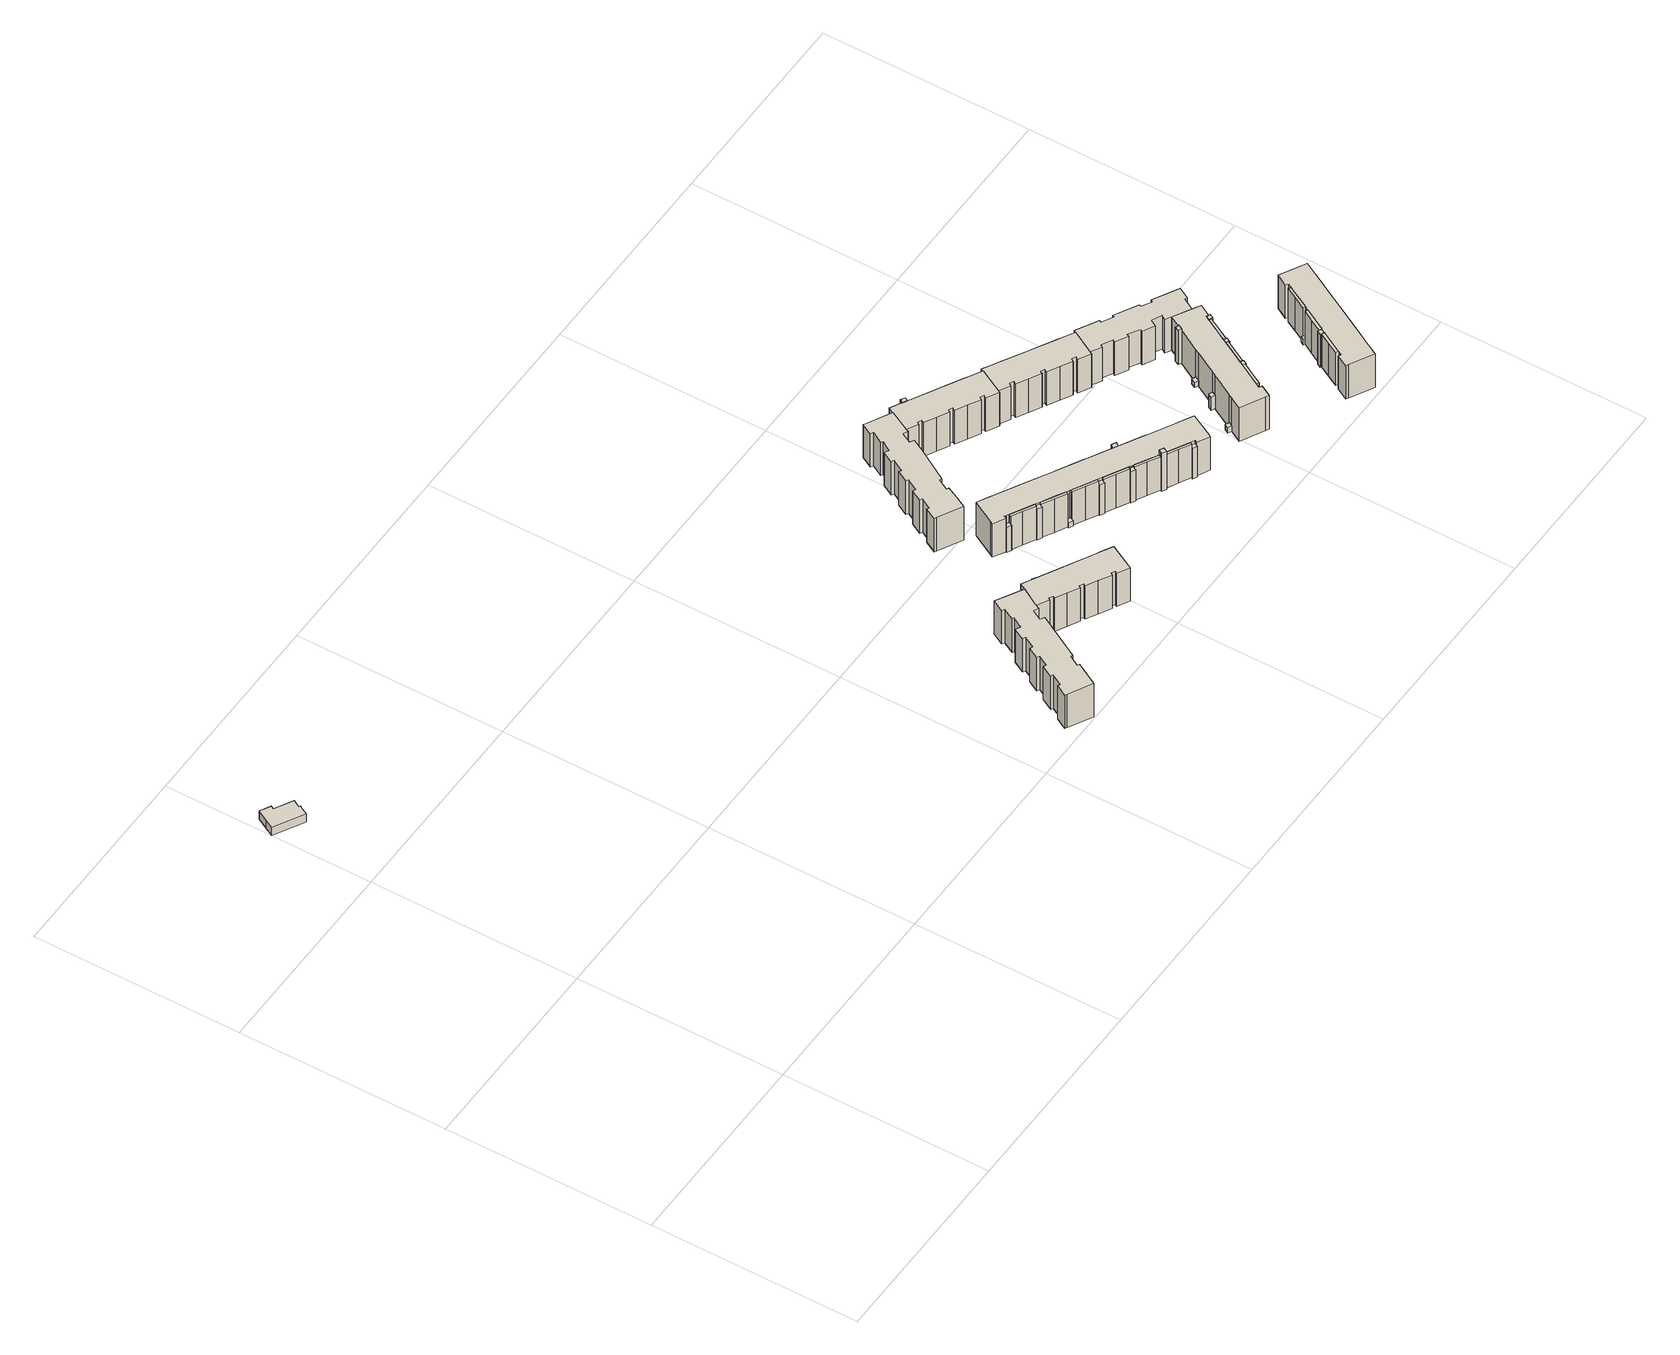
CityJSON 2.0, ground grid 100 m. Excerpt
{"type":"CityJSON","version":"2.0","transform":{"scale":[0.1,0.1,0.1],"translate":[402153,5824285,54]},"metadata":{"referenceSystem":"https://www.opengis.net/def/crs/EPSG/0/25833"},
"CityObjects":{
"building1":{"type":"Building","attributes":{"Gemeindeschluessel":"11000010","BezugspunktDach":"2200","function":"31001_2522","measuredHeight":6.53,"storeysAboveGround":1},"address":[{"country":"Germany","locality":"Berlin","thoroughfareNumber":"39","thoroughfareName":"Hellersdorfer Weg"}],"geometry":[{"type":"Solid","lod":"1","boundaries":[[[[0,1,2,3,4,5,6,7,8,9]],[[10,11,12,13,14,15,16,17,18,19]],[[10,19,9,8]],[[11,10,8,7]],[[12,11,7,6]],[[13,12,6,5]],[[14,13,5,4]],[[15,14,4,3]],[[16,15,3,2]],[[17,16,2,1]],[[18,17,1,0]],[[19,18,0,9]]]]}]},
"building2":{"type":"Building","attributes":{"Gemeindeschluessel":"11000010","BezugspunktDach":"2200","function":"31001_1010","measuredHeight":19.9,"storeysAboveGround":6},"address":[{"country":"Germany","locality":"Berlin","thoroughfareNumber":"77, 79, 81, 83","thoroughfareName":"Trusetaler Straße"}],"geometry":[{"type":"Solid","lod":"1","boundaries":[[[[20,21,22,23,24,25,26,27,28,29,30,31,32,33,34,35,36,37,38,39,40,41,42,43,44,45,46,47,48,49,50,51,52,53,54]],[[55,56,57,58,59,60,61,62,63,64,65,66,67,68,69,70,71,72,73,74,75,76,77,78,79,80,81,82,83,84,85,86,87,88,89]],[[55,89,54,53]],[[56,55,53,52]],[[57,56,52,51]],[[58,57,51,50]],[[59,58,50,49]],[[60,59,49,48]],[[61,60,48,47]],[[62,61,47,46]],[[63,62,46,45]],[[64,63,45,44]],[[65,64,44,43]],[[66,65,43,42]],[[67,66,42,41]],[[68,67,41,40]],[[69,68,40,39]],[[70,69,39,38]],[[71,70,38,37]],[[72,71,37,36]],[[73,72,36,35]],[[74,73,35,34]],[[75,74,34,33]],[[76,75,33,32]],[[77,76,32,31]],[[78,77,31,30]],[[79,78,30,29]],[[80,79,29,28]],[[81,80,28,27]],[[82,81,27,26]],[[83,82,26,25]],[[84,83,25,24]],[[85,84,24,23]],[[86,85,23,22]],[[87,86,22,21]],[[88,87,21,20]],[[89,88,20,54]]]]}]},
"building3":{"type":"Building","attributes":{"Gemeindeschluessel":"11000010","BezugspunktDach":"2200","function":"51009_1610","measuredHeight":17.94,"storeysAboveGround":0},"address":[{"country":"Germany","locality":"Berlin"}],"geometry":[{"type":"Solid","lod":"1","boundaries":[[[[90,91,92,93]],[[94,95,96,97]],[[94,97,93,92]],[[95,94,92,91]],[[96,95,91,90]],[[97,96,90,93]]]]}]},
"building4":{"type":"Building","attributes":{"Gemeindeschluessel":"11000010","BezugspunktDach":"2200","function":"31001_1010","measuredHeight":19.92,"storeysAboveGround":6},"address":[{"country":"Germany","locality":"Berlin","thoroughfareNumber":"71, 73, 75","thoroughfareName":"Trusetaler Straße"}],"geometry":[{"type":"Solid","lod":"1","boundaries":[[[[98,99,100,101,102,103,104,105,106,107,108,109,110,111,112,113,114,115,116,117,118,119,120,121,32,31,30]],[[77,76,122,123,124,125,126,127,128,129,130,131,132,133,134,135,136,137,138,139,140,141,142,143,144,145,78]],[[77,78,30,31]],[[76,77,31,32]],[[122,76,32,121]],[[123,122,121,120]],[[124,123,120,119]],[[125,124,119,118]],[[126,125,118,117]],[[127,126,117,116]],[[128,127,116,115]],[[129,128,115,114]],[[130,129,114,113]],[[131,130,113,112]],[[132,131,112,111]],[[133,132,111,110]],[[134,133,110,109]],[[135,134,109,108]],[[136,135,108,107]],[[137,136,107,106]],[[138,137,106,105]],[[139,138,105,104]],[[140,139,104,103]],[[141,140,103,102]],[[142,141,102,101]],[[143,142,101,100]],[[144,143,100,99]],[[145,144,99,98]],[[78,145,98,30]]]]}]},
"building5":{"type":"Building","attributes":{"Gemeindeschluessel":"11000010","BezugspunktDach":"2200","function":"51009_1610","measuredHeight":2.7,"storeysAboveGround":0},"address":[{"country":"Germany","locality":"Berlin"}],"geometry":[{"type":"Solid","lod":"1","boundaries":[[[[146,147,148,149]],[[150,151,152,153]],[[150,153,149,148]],[[151,150,148,147]],[[152,151,147,146]],[[153,152,146,149]]]]}]},
"building6":{"type":"Building","attributes":{"Gemeindeschluessel":"11000010","BezugspunktDach":"2200","function":"51009_1610","measuredHeight":3,"storeysAboveGround":0},"address":[{"country":"Germany","locality":"Berlin"}],"geometry":[{"type":"Solid","lod":"1","boundaries":[[[[154,155,156,157]],[[158,159,160,161]],[[158,161,157,156]],[[159,158,156,155]],[[160,159,155,154]],[[161,160,154,157]]]]}]},
"building7":{"type":"Building","attributes":{"Gemeindeschluessel":"11000010","BezugspunktDach":"2200","function":"51009_1610","measuredHeight":14.88,"storeysAboveGround":0},"address":[{"country":"Germany","locality":"Berlin"}],"geometry":[{"type":"Solid","lod":"1","boundaries":[[[[162,163,164,165,166,167]],[[168,169,170,171,172,173]],[[168,173,167,166]],[[169,168,166,165]],[[170,169,165,164]],[[171,170,164,163]],[[172,171,163,162]],[[173,172,162,167]]]]}]},
"building8":{"type":"Building","attributes":{"Gemeindeschluessel":"11000010","BezugspunktDach":"2200","function":"51009_1610","measuredHeight":18.49,"storeysAboveGround":0},"address":[{"country":"Germany","locality":"Berlin"}],"geometry":[{"type":"Solid","lod":"1","boundaries":[[[[174,175,176,177,178,179]],[[180,181,182,183,184,185]],[[180,185,179,178]],[[181,180,178,177]],[[182,181,177,176]],[[183,182,176,175]],[[184,183,175,174]],[[185,184,174,179]]]]}]},
"building9":{"type":"Building","attributes":{"Gemeindeschluessel":"11000010","BezugspunktDach":"2200","function":"51009_1610","measuredHeight":3.34,"storeysAboveGround":0},"address":[{"country":"Germany","locality":"Berlin"}],"geometry":[{"type":"Solid","lod":"1","boundaries":[[[[186,187,188,189]],[[190,191,192,193]],[[190,193,189,188]],[[191,190,188,187]],[[192,191,187,186]],[[193,192,186,189]]]]}]},
"building10":{"type":"Building","attributes":{"Gemeindeschluessel":"11000010","BezugspunktDach":"2200","function":"31001_1010","measuredHeight":20.05,"storeysAboveGround":6},"address":[{"country":"Germany","locality":"Berlin","thoroughfareNumber":"2, 4, 6, 8","thoroughfareName":"Wuhletalstraße"}],"geometry":[{"type":"Solid","lod":"1","boundaries":[[[[194,195,196,197,198,199,200,201,202,203,204,205,206,207,208,209,210,211,212,213,214,215,216,217,218,219,220,221,222,223,224,225,226,227,228,229,230]],[[231,232,233,234,235,236,237,238,239,240,241,242,243,244,245,246,247,248,249,250,251,252,253,254,255,256,257,258,259,260,261,262,263,264,265,266,267]],[[231,267,230,229]],[[232,231,229,228]],[[233,232,228,227]],[[234,233,227,226]],[[235,234,226,225]],[[236,235,225,224]],[[237,236,224,223]],[[238,237,223,222]],[[239,238,222,221]],[[240,239,221,220]],[[241,240,220,219]],[[242,241,219,218]],[[243,242,218,217]],[[244,243,217,216]],[[245,244,216,215]],[[246,245,215,214]],[[247,246,214,213]],[[248,247,213,212]],[[249,248,212,211]],[[250,249,211,210]],[[251,250,210,209]],[[252,251,209,208]],[[253,252,208,207]],[[254,253,207,206]],[[255,254,206,205]],[[256,255,205,204]],[[257,256,204,203]],[[258,257,203,202]],[[259,258,202,201]],[[260,259,201,200]],[[261,260,200,199]],[[262,261,199,198]],[[263,262,198,197]],[[264,263,197,196]],[[265,264,196,195]],[[266,265,195,194]],[[267,266,194,230]]]]}]},
"building11":{"type":"Building","attributes":{"Gemeindeschluessel":"11000010","BezugspunktDach":"2200","function":"51009_1610","measuredHeight":3,"storeysAboveGround":0},"address":[{"country":"Germany","locality":"Berlin"}],"geometry":[{"type":"Solid","lod":"1","boundaries":[[[[268,269,270,271,272,273]],[[274,275,276,277,278,279]],[[274,279,273,272]],[[275,274,272,271]],[[276,275,271,270]],[[277,276,270,269]],[[278,277,269,268]],[[279,278,268,273]]]]}]},
"building12":{"type":"Building","attributes":{"Gemeindeschluessel":"11000010","BezugspunktDach":"2200","function":"51009_1610","measuredHeight":3.12,"storeysAboveGround":0},"address":[{"country":"Germany","locality":"Berlin"}],"geometry":[{"type":"Solid","lod":"1","boundaries":[[[[280,281,282,283]],[[284,285,286,287]],[[284,287,283,282]],[[285,284,282,281]],[[286,285,281,280]],[[287,286,280,283]]]]}]},
"building13":{"type":"Building","attributes":{"Gemeindeschluessel":"11000010","BezugspunktDach":"2200","function":"51009_1610","measuredHeight":3.11,"storeysAboveGround":0},"address":[{"country":"Germany","locality":"Berlin"}],"geometry":[{"type":"Solid","lod":"1","boundaries":[[[[288,289,290,291]],[[292,293,294,295]],[[292,295,291,290]],[[293,292,290,289]],[[294,293,289,288]],[[295,294,288,291]]]]}]},
"building14":{"type":"Building","attributes":{"Gemeindeschluessel":"11000010","BezugspunktDach":"2200","function":"51009_1610","measuredHeight":18.31,"storeysAboveGround":0},"address":[{"country":"Germany","locality":"Berlin"}],"geometry":[{"type":"Solid","lod":"1","boundaries":[[[[296,297,298,299,300,301]],[[302,303,304,305,306,307]],[[302,307,301,300]],[[303,302,300,299]],[[304,303,299,298]],[[305,304,298,297]],[[306,305,297,296]],[[307,306,296,301]]]]}]},
"building15":{"type":"Building","attributes":{"Gemeindeschluessel":"11000010","function":"31001_1010"},"address":[{"country":"Germany","locality":"Berlin","thoroughfareNumber":"70, 72, 74, 76, 78, 80, 82","thoroughfareName":"Trusetaler Straße"}],"children":["building15-1","building15-2","building15-3","building15-4","building15-5","building15-6","building15-7"]},
"building15-1":{"type":"BuildingPart","attributes":{"BezugspunktDach":"2200","measuredHeight":20.06,"storeysAboveGround":6},"parents":["building15"],"geometry":[{"type":"MultiSurface","lod":"1","boundaries":[[[308,309,310,311,312,313,314,315,316,317,318,319,320,321,322,323,324,325,326,327,328,329,330,331,332,333,334,335,336,337,338,339,340,341,342,343]],[[344,345,346,347,348,349,295,294,350,351,352,353,354,355,356,357,358,359,360,361,362,363,364,365,366,367,368,369,370,371,372,373,374,375,376,377]],[[344,377,343,342]],[[345,344,342,341]],[[346,345,341,340]],[[347,346,340,339]],[[348,347,339,338]],[[349,348,338,337]],[[295,349,337,336]],[[294,295,336,335]],[[350,294,335,334]],[[351,350,334,333]],[[352,351,333,332]],[[353,352,332,331]],[[354,353,331,330]],[[355,354,330,329]],[[356,355,329,328]],[[357,356,328,327]],[[358,357,327,326]],[[359,358,326,325]],[[360,359,325,324]],[[361,360,324,323]],[[362,361,323,322]],[[363,362,322,321]],[[364,378,379,321,320]],[[366,365,319,318]],[[368,367,317,316]],[[370,369,315,314]],[[373,372,312,311]],[[374,380,381,310]],[[375,374,310,309]],[[376,375,309,308]],[[377,376,308,343]],[[363,321,379,378]],[[320,382,383,364]],[[366,318,317,367]],[[369,368,316,315,384]],[[371,385,386,313]],[[372,371,313,312]],[[373,311,381,380]]]}]},
"building15-2":{"type":"BuildingPart","attributes":{"BezugspunktDach":"2200","measuredHeight":20.06,"storeysAboveGround":6},"parents":["building15"],"geometry":[{"type":"MultiSurface","lod":"1","boundaries":[[[387,388,316,315,389]],[[369,368,390,391,392]],[[369,392,389,315]],[[390,368,316,388]],[[391,390,388,387]],[[392,391,387,389]],[[368,369,315,316,393]]]}]},
"building15-3":{"type":"BuildingPart","attributes":{"BezugspunktDach":"2200","measuredHeight":20.06,"storeysAboveGround":6},"parents":["building15"],"geometry":[{"type":"MultiSurface","lod":"1","boundaries":[[[394,395,321,379,396]],[[378,363,397,398,399]],[[378,399,396,379]],[[397,363,321,395]],[[398,397,395,394]],[[399,398,394,396]],[[400,363,401,378,379,321]]]}]},
"building15-4":{"type":"BuildingPart","attributes":{"BezugspunktDach":"2200","measuredHeight":20.06,"storeysAboveGround":6},"parents":["building15"],"geometry":[{"type":"MultiSurface","lod":"1","boundaries":[[[402,403,386,312,404]],[[372,385,405,406,407]],[[372,407,404,312]],[[405,385,386,403]],[[406,405,403,402]],[[407,406,402,404]],[[385,371,313,386]],[[408,372,312,313,409,371]]]}]},
"building15-5":{"type":"BuildingPart","attributes":{"BezugspunktDach":"2200","measuredHeight":20.06,"storeysAboveGround":6},"parents":["building15"],"geometry":[{"type":"Solid","lod":"1","boundaries":[[[[410,411,318,317,412]],[[367,366,413,414,415]],[[367,415,412,317]],[[413,366,318,411]],[[414,413,411,410]],[[415,414,410,412]],[[367,317,318,366]]]]}]},
"building15-6":{"type":"BuildingPart","attributes":{"BezugspunktDach":"2200","measuredHeight":20.06,"storeysAboveGround":6},"parents":["building15"],"geometry":[{"type":"Solid","lod":"1","boundaries":[[[[416,417,311,381,418]],[[380,373,419,420,421]],[[380,421,418,381]],[[419,373,311,417]],[[420,419,417,416]],[[421,420,416,418]],[[373,380,381,311]]]]}]},
"building15-7":{"type":"BuildingPart","attributes":{"BezugspunktDach":"2200","measuredHeight":20.06,"storeysAboveGround":6},"parents":["building15"],"geometry":[{"type":"MultiSurface","lod":"1","boundaries":[[[422,423,320,382,424]],[[383,364,425,426,427]],[[383,427,424,382]],[[425,364,320,423]],[[426,425,423,422]],[[427,426,422,424]],[[428,383,382,320,364]]]}]},
"building16":{"type":"Building","attributes":{"Gemeindeschluessel":"11000010","BezugspunktDach":"2200","function":"51009_1610","measuredHeight":3.53,"storeysAboveGround":0},"address":[{"country":"Germany","locality":"Berlin"}],"geometry":[{"type":"Solid","lod":"1","boundaries":[[[[429,430,431,432]],[[433,434,351,350]],[[433,350,432,431]],[[434,433,431,430]],[[351,434,430,429]],[[350,351,429,432]]]]}]},
"building17":{"type":"Building","attributes":{"Gemeindeschluessel":"11000010","BezugspunktDach":"2200","function":"51009_1610","measuredHeight":18.64,"storeysAboveGround":0},"address":[{"country":"Germany","locality":"Berlin"}],"geometry":[{"type":"Solid","lod":"1","boundaries":[[[[435,436,437,438,439,440]],[[441,442,443,444,445,446]],[[441,446,440,439]],[[442,441,439,438]],[[443,442,438,437]],[[444,443,437,436]],[[445,444,436,435]],[[446,445,435,440]]]]}]},
"building18":{"type":"Building","attributes":{"Gemeindeschluessel":"11000010","BezugspunktDach":"2200","function":"51009_1610","measuredHeight":22.65,"storeysAboveGround":0},"address":[{"country":"Germany","locality":"Berlin"}],"geometry":[{"type":"Solid","lod":"1","boundaries":[[[[447,448,449,450,451,452]],[[453,454,455,456,457,458]],[[453,458,452,451]],[[454,453,451,450]],[[455,454,450,449]],[[456,455,449,448]],[[457,456,448,447]],[[458,457,447,452]]]]}]},
"building19":{"type":"Building","attributes":{"Gemeindeschluessel":"11000010","BezugspunktDach":"2200","function":"51009_1610","measuredHeight":20.04,"storeysAboveGround":0},"address":[{"country":"Germany","locality":"Berlin"}],"geometry":[{"type":"Solid","lod":"1","boundaries":[[[[459,460,461,462]],[[463,464,353,352]],[[463,352,462,461]],[[464,463,461,460]],[[353,464,460,459]],[[352,353,459,462]]]]}]},
"building20":{"type":"Building","attributes":{"Gemeindeschluessel":"11000010","BezugspunktDach":"2200","function":"51009_1610","measuredHeight":20.15,"storeysAboveGround":0},"address":[{"country":"Germany","locality":"Berlin"}],"geometry":[{"type":"Solid","lod":"1","boundaries":[[[[465,466,467,468]],[[469,470,471,472]],[[469,472,468,467]],[[470,469,467,466]],[[471,470,466,465]],[[472,471,465,468]]]]}]},
"building21":{"type":"Building","attributes":{"Gemeindeschluessel":"11000010","BezugspunktDach":"2200","function":"31001_1010","measuredHeight":20.2,"storeysAboveGround":6},"address":[{"country":"Germany","locality":"Berlin","thoroughfareNumber":"10, 12, 14","thoroughfareName":"Wuhletalstraße"}],"geometry":[{"type":"Solid","lod":"1","boundaries":[[[[473,474,475,476,477,478,479,480,481,482,483,484,485,486,487,488,489,490,491,492,493,494,495,496,497,208,207,206]],[[498,499,500,501,502,503,504,505,506,507,508,509,510,511,512,513,514,515,516,517,518,519,520,521,522,523,524,525]],[[498,525,206,207]],[[499,498,207,208]],[[500,499,208,497]],[[501,500,497,496]],[[502,501,496,495]],[[503,502,495,494]],[[504,503,494,493]],[[505,504,493,492]],[[506,505,492,491]],[[507,506,491,490]],[[508,507,490,489]],[[509,508,489,488]],[[510,509,488,487]],[[511,510,487,486]],[[512,511,486,485]],[[513,512,485,484]],[[514,513,484,483]],[[515,514,483,482]],[[516,515,482,481]],[[517,516,481,480]],[[518,517,480,479]],[[519,518,479,478]],[[520,519,478,477]],[[521,520,477,476]],[[522,521,476,475]],[[523,522,475,474]],[[524,523,474,473]],[[525,524,473,206]]]]}]},
"building22":{"type":"Building","attributes":{"Gemeindeschluessel":"11000010","BezugspunktDach":"2200","function":"51009_1610","measuredHeight":18.41,"storeysAboveGround":0},"address":[{"country":"Germany","locality":"Berlin"}],"geometry":[{"type":"Solid","lod":"1","boundaries":[[[[526,527,528,529,530,531]],[[532,533,534,535,536,537]],[[532,537,531,530]],[[533,532,530,529]],[[534,533,529,528]],[[535,534,528,527]],[[536,535,527,526]],[[537,536,526,531]]]]}]},
"building23":{"type":"Building","attributes":{"Gemeindeschluessel":"11000010","BezugspunktDach":"2200","function":"51009_1610","measuredHeight":3.45,"storeysAboveGround":0},"address":[{"country":"Germany","locality":"Berlin"}],"geometry":[{"type":"Solid","lod":"1","boundaries":[[[[538,539,540,541]],[[542,543,355,354]],[[542,354,541,540]],[[543,542,540,539]],[[355,543,539,538]],[[354,355,538,541]]]]}]},
"building24":{"type":"Building","attributes":{"Gemeindeschluessel":"11000010","BezugspunktDach":"2200","function":"51009_1610","measuredHeight":3.23,"storeysAboveGround":0},"address":[{"country":"Germany","locality":"Berlin"}],"geometry":[{"type":"Solid","lod":"1","boundaries":[[[[544,545,546,547]],[[548,549,550,551]],[[548,551,547,546]],[[549,548,546,545]],[[550,549,545,544]],[[551,550,544,547]]]]}]},
"building25":{"type":"Building","attributes":{"Gemeindeschluessel":"11000010","BezugspunktDach":"2200","function":"51009_1610","measuredHeight":3.34,"storeysAboveGround":0},"address":[{"country":"Germany","locality":"Berlin"}],"geometry":[{"type":"Solid","lod":"1","boundaries":[[[[552,553,554,555]],[[556,557,558,559]],[[556,559,555,554]],[[557,556,554,553]],[[558,557,553,552]],[[559,558,552,555]]]]}]},
"building26":{"type":"Building","attributes":{"Gemeindeschluessel":"11000010","BezugspunktDach":"2200","function":"51009_1610","measuredHeight":3,"storeysAboveGround":0},"address":[{"country":"Germany","locality":"Berlin"}],"geometry":[{"type":"Solid","lod":"1","boundaries":[[[[560,561,562,563]],[[564,565,566,567]],[[564,567,563,562]],[[565,564,562,561]],[[566,565,561,560]],[[567,566,560,563]]]]}]},
"building27":{"type":"Building","attributes":{"Gemeindeschluessel":"11000010","BezugspunktDach":"2200","function":"51009_1610","measuredHeight":2.94,"storeysAboveGround":0},"address":[{"country":"Germany","locality":"Berlin"}],"geometry":[{"type":"Solid","lod":"1","boundaries":[[[[568,569,570,571]],[[572,573,574,575]],[[572,575,571,570]],[[573,572,570,569]],[[574,573,569,568]],[[575,574,568,571]]]]}]},
"building28":{"type":"Building","attributes":{"Gemeindeschluessel":"11000010","BezugspunktDach":"2200","function":"31001_1010","measuredHeight":20.13,"storeysAboveGround":6},"address":[{"country":"Germany","locality":"Berlin","thoroughfareNumber":"16, 18, 20","thoroughfareName":"Wuhletalstraße"}],"geometry":[{"type":"Solid","lod":"1","boundaries":[[[[576,577,578,579,580,581,582,583,584,585,586,587,588,589,590,591,592,593,594,595,596,597,598,599,600,601,602,603]],[[604,605,606,607,608,609,610,611,612,613,614,615,616,617,618,619,620,621,622,623,624,625,626,627,628,629,630,631]],[[604,631,603,602]],[[605,604,602,601]],[[606,605,601,600]],[[607,606,600,599]],[[608,607,599,598]],[[609,608,598,597]],[[610,609,597,596]],[[611,610,596,595]],[[612,611,595,594]],[[613,612,594,593]],[[614,613,593,592]],[[615,614,592,591]],[[616,615,591,590]],[[617,616,590,589]],[[618,617,589,588]],[[619,618,588,587]],[[620,619,587,586]],[[621,620,586,585]],[[622,621,585,584]],[[623,622,584,583]],[[624,623,583,582]],[[625,624,582,581]],[[626,625,581,580]],[[627,626,580,579]],[[628,627,579,578]],[[629,628,578,577]],[[630,629,577,576]],[[631,630,576,603]]]]}]},
"building29":{"type":"Building","attributes":{"Gemeindeschluessel":"11000010","BezugspunktDach":"2200","function":"51009_1610","measuredHeight":3.07,"storeysAboveGround":0},"address":[{"country":"Germany","locality":"Berlin"}],"geometry":[{"type":"Solid","lod":"1","boundaries":[[[[632,633,634,635]],[[636,637,638,639]],[[636,639,635,634]],[[637,636,634,633]],[[638,637,633,632]],[[639,638,632,635]]]]}]},
"building30":{"type":"Building","attributes":{"Gemeindeschluessel":"11000010","BezugspunktDach":"2200","function":"51009_1610","measuredHeight":3.82,"storeysAboveGround":0},"address":[{"country":"Germany","locality":"Berlin"}],"geometry":[{"type":"Solid","lod":"1","boundaries":[[[[640,641,642,643]],[[644,645,610,609]],[[644,609,643,642]],[[645,644,642,641]],[[610,645,641,640]],[[609,610,640,643]]]]}]},
"building31":{"type":"Building","attributes":{"Gemeindeschluessel":"11000010","BezugspunktDach":"2200","function":"51009_1610","measuredHeight":3,"storeysAboveGround":0},"address":[{"country":"Germany","locality":"Berlin"}],"geometry":[{"type":"Solid","lod":"1","boundaries":[[[[646,647,648,649,650,651]],[[652,653,654,655,656,657]],[[652,657,651,650]],[[653,652,650,649]],[[654,653,649,648]],[[655,654,648,647]],[[656,655,647,646]],[[657,656,646,651]]]]}]},
"building32":{"type":"Building","attributes":{"Gemeindeschluessel":"11000010","BezugspunktDach":"2200","function":"51009_1610","measuredHeight":7.72,"storeysAboveGround":0},"address":[{"country":"Germany","locality":"Berlin"}],"geometry":[{"type":"Solid","lod":"1","boundaries":[[[[658,659,660,661]],[[662,663,664,665]],[[662,665,661,660]],[[663,662,660,659]],[[664,663,659,658]],[[665,664,658,661]]]]}]},
"building33":{"type":"Building","attributes":{"Gemeindeschluessel":"11000010","BezugspunktDach":"2200","function":"51009_1610","measuredHeight":11.61,"storeysAboveGround":0},"address":[{"country":"Germany","locality":"Berlin"}],"geometry":[{"type":"Solid","lod":"1","boundaries":[[[[666,667,668,669]],[[670,671,672,673]],[[670,673,669,668]],[[671,670,668,667]],[[672,671,667,666]],[[673,672,666,669]]]]}]},
"building34":{"type":"Building","attributes":{"Gemeindeschluessel":"11000010","BezugspunktDach":"2200","function":"51009_1610","measuredHeight":19.5,"storeysAboveGround":0},"address":[{"country":"Germany","locality":"Berlin"}],"geometry":[{"type":"Solid","lod":"1","boundaries":[[[[674,675,676,677,678,679]],[[680,681,682,683,684,685]],[[680,685,679,678]],[[681,680,678,677]],[[682,681,677,676]],[[683,682,676,675]],[[684,683,675,674]],[[685,684,674,679]]]]}]},
"building35":{"type":"Building","attributes":{"Gemeindeschluessel":"11000010","BezugspunktDach":"2200","function":"51009_1610","measuredHeight":3.11,"storeysAboveGround":0},"address":[{"country":"Germany","locality":"Berlin"}],"geometry":[{"type":"Solid","lod":"1","boundaries":[[[[686,687,688,689]],[[690,691,692,693]],[[690,693,689,688]],[[691,690,688,687]],[[692,691,687,686]],[[693,692,686,689]]]]}]},
"building36":{"type":"Building","attributes":{"Gemeindeschluessel":"11000010","function":"31001_1010"},"address":[{"country":"Germany","locality":"Berlin","thoroughfareNumber":"28, 30, 32, 34","thoroughfareName":"Wuhletalstraße"}],"children":["building36-1","building36-2","building36-3","building36-4"]},
"building36-1":{"type":"BuildingPart","attributes":{"BezugspunktDach":"2200","measuredHeight":20.07,"storeysAboveGround":6},"parents":["building36"],"geometry":[{"type":"MultiSurface","lod":"1","boundaries":[[[694,695,696,697,698,699,700,701,702,703,704,705,706,707,708,709,710,711,712,713,714,715,716,717]],[[718,719,720,721,722,723,724,725,726,727,728,729,730,731,732,733,734,735,736,737,738,739,740,741]],[[718,741,717,716]],[[719,718,716,715]],[[720,719,715,714]],[[721,720,714,713]],[[722,721,713,712]],[[723,722,712,711]],[[724,723,711,710]],[[725,724,710,709]],[[726,725,709,708]],[[727,726,708,707]],[[728,727,707,706]],[[729,728,706,705]],[[730,729,705,704]],[[731,730,704,703]],[[731,703,742,743]],[[733,732,702,701]],[[735,734,700,699]],[[736,744,745,698]],[[737,736,698,697]],[[738,737,697,696]],[[739,738,696,695]],[[740,739,695,694]],[[741,740,694,717]],[[732,743,742,702]],[[701,700,734,733]],[[735,699,745,744]]]}]},
"building36-2":{"type":"BuildingPart","attributes":{"BezugspunktDach":"2200","measuredHeight":20.07,"storeysAboveGround":6},"parents":["building36"],"geometry":[{"type":"Solid","lod":"1","boundaries":[[[[746,747,748,699,745]],[[735,749,750,751,744]],[[749,735,699,748]],[[750,749,748,747]],[[751,750,747,746]],[[744,751,746,745]],[[745,699,735,744]]]]}]},
"building36-3":{"type":"BuildingPart","attributes":{"BezugspunktDach":"2200","measuredHeight":20.07,"storeysAboveGround":6},"parents":["building36"],"geometry":[{"type":"Solid","lod":"1","boundaries":[[[[752,753,754,742,702]],[[743,755,756,757,732]],[[755,743,742,754]],[[756,755,754,753]],[[757,756,753,752]],[[732,757,752,702]],[[743,732,702,742]]]]}]},
"building36-4":{"type":"BuildingPart","attributes":{"BezugspunktDach":"2200","measuredHeight":20.07,"storeysAboveGround":6},"parents":["building36"],"geometry":[{"type":"Solid","lod":"1","boundaries":[[[[758,759,760,701,700]],[[733,761,762,763,734]],[[761,733,701,760]],[[762,761,760,759]],[[763,762,759,758]],[[734,763,758,700]],[[700,701,733,734]]]]}]},
"building37":{"type":"Building","attributes":{"Gemeindeschluessel":"11000010","BezugspunktDach":"2200","function":"51009_1610","measuredHeight":19.55,"storeysAboveGround":0},"address":[{"country":"Germany","locality":"Berlin"}],"geometry":[{"type":"Solid","lod":"1","boundaries":[[[[764,765,766,767,768,769]],[[770,771,772,773,774,775]],[[770,775,769,768]],[[771,770,768,767]],[[772,771,767,766]],[[773,772,766,765]],[[774,773,765,764]],[[775,774,764,769]]]]}]},
"building38":{"type":"Building","attributes":{"Gemeindeschluessel":"11000010","BezugspunktDach":"2200","function":"51009_1610","measuredHeight":20.45,"storeysAboveGround":0},"address":[{"country":"Germany","locality":"Berlin"}],"geometry":[{"type":"Solid","lod":"1","boundaries":[[[[776,777,778,779]],[[780,781,782,783]],[[780,783,779,778]],[[781,780,778,777]],[[782,781,777,776]],[[783,782,776,779]]]]}]},
"building39":{"type":"Building","attributes":{"Gemeindeschluessel":"11000010","BezugspunktDach":"2200","function":"31001_1010","measuredHeight":20.14,"storeysAboveGround":6},"address":[{"country":"Germany","locality":"Berlin","thoroughfareNumber":"22, 24, 26","thoroughfareName":"Wuhletalstraße"}],"geometry":[{"type":"Solid","lod":"1","boundaries":[[[[784,785,786,787,788,789,790,791,792,793,794,795,796,708,707,797,798,799,800,801,802,803,804,805,806,807,808,809,810,811,812]],[[813,814,815,816,817,818,819,820,821,822,823,824,825,826,827,727,726,828,829,830,831,832,833,834,835,836,837,838,839,840,841]],[[813,841,812,811]],[[814,813,811,810]],[[815,814,810,809]],[[816,815,809,808]],[[817,816,808,807]],[[818,817,807,806]],[[819,818,806,805]],[[820,819,805,804]],[[821,820,804,803]],[[822,821,803,802]],[[823,822,802,801]],[[824,823,801,800]],[[825,824,800,799]],[[826,825,799,798]],[[827,826,798,797]],[[727,827,797,707]],[[726,727,707,708]],[[828,726,708,796]],[[829,828,796,795]],[[830,829,795,794]],[[831,830,794,793]],[[832,831,793,792]],[[833,832,792,791]],[[834,833,791,790]],[[835,834,790,789]],[[836,835,789,788]],[[837,836,788,787]],[[838,837,787,786]],[[839,838,786,785]],[[840,839,785,784]],[[841,840,784,812]]]]}]},
"building40":{"type":"Building","attributes":{"Gemeindeschluessel":"11000010","BezugspunktDach":"2200","function":"51009_1610","measuredHeight":20.25,"storeysAboveGround":0},"address":[{"country":"Germany","locality":"Berlin"}],"geometry":[{"type":"Solid","lod":"1","boundaries":[[[[842,843,844,845,846,847]],[[848,849,850,851,852,853]],[[848,853,847,846]],[[849,848,846,845]],[[850,849,845,844]],[[851,850,844,843]],[[852,851,843,842]],[[853,852,842,847]]]]}]},
"building41":{"type":"Building","attributes":{"Gemeindeschluessel":"11000010","BezugspunktDach":"2200","function":"51009_1610","measuredHeight":19.74,"storeysAboveGround":0},"address":[{"country":"Germany","locality":"Berlin"}],"geometry":[{"type":"Solid","lod":"1","boundaries":[[[[854,855,856,857,858,859]],[[860,861,862,863,864,865]],[[860,865,859,858]],[[861,860,858,857]],[[862,861,857,856]],[[863,862,856,855]],[[864,863,855,854]],[[865,864,854,859]]]]}]},
"building42":{"type":"Building","attributes":{"Gemeindeschluessel":"11000010","function":"31001_1010"},"address":[{"country":"Germany","locality":"Berlin","thoroughfareNumber":"36, 38, 40, 42","thoroughfareName":"Wuhletalstraße"}],"children":["building42-1","building42-2","building42-3","building42-4"]},
"building42-1":{"type":"BuildingPart","attributes":{"BezugspunktDach":"2200","measuredHeight":19.98,"storeysAboveGround":6},"parents":["building42"],"geometry":[{"type":"MultiSurface","lod":"1","boundaries":[[[866,867,868,869,870,871,872,873,874,875,876,877,878,879,880,881,882,883,884,885,886,887,888,889,890,891,892,893]],[[894,895,896,897,898,899,900,901,902,903,904,905,906,907,908,909,910,911,912,913,914,915,916,917,918,919,920,921]],[[894,921,893,892]],[[895,894,892,891]],[[896,895,891,890]],[[899,898,888,887]],[[903,902,884,883]],[[906,905,881,880]],[[907,906,880,879]],[[908,907,879,878]],[[909,908,878,877]],[[910,909,877,876]],[[911,910,876,875]],[[912,911,875,874]],[[913,912,874,873]],[[914,913,873,872]],[[915,914,872,871]],[[916,915,871,870]],[[917,916,870,869]],[[918,917,869,868]],[[919,918,868,867]],[[920,919,867,866]],[[921,920,866,893]],[[896,890,889,897]],[[898,897,889,888,922]],[[900,899,887,886]],[[900,886,885,901]],[[902,901,885,884]],[[903,883,882,904]],[[904,882,881,905]]]}]},
"building42-2":{"type":"BuildingPart","attributes":{"BezugspunktDach":"2200","measuredHeight":19.98,"storeysAboveGround":6},"parents":["building42"],"geometry":[{"type":"Solid","lod":"1","boundaries":[[[[883,882,881,923,924,925]],[[926,927,905,904,903,928]],[[926,928,925,924]],[[927,926,924,923]],[[905,927,923,881]],[[928,903,883,925]],[[905,881,882,904]],[[904,882,883,903]]]]}]},
"building42-3":{"type":"BuildingPart","attributes":{"BezugspunktDach":"2200","measuredHeight":19.98,"storeysAboveGround":6},"parents":["building42"],"geometry":[{"type":"Solid","lod":"1","boundaries":[[[[887,886,885,884,929,930,931]],[[932,933,902,901,900,899,934]],[[932,934,931,930]],[[933,932,930,929]],[[902,933,929,884]],[[934,899,887,931]],[[901,902,884,885]],[[900,901,885,886]],[[899,900,886,887]]]]}]},
"building42-4":{"type":"BuildingPart","attributes":{"BezugspunktDach":"2200","measuredHeight":19.98,"storeysAboveGround":6},"parents":["building42"],"geometry":[{"type":"MultiSurface","lod":"1","boundaries":[[[890,889,888,935,936,937]],[[938,939,898,897,896,940]],[[938,940,937,936]],[[939,938,936,935]],[[898,939,935,888]],[[940,896,890,937]],[[897,898,888,889,941]],[[896,897,889,890]]]}]},
"building43":{"type":"Building","attributes":{"Gemeindeschluessel":"11000010","BezugspunktDach":"2200","function":"51009_1610","measuredHeight":3.1,"storeysAboveGround":0},"address":[{"country":"Germany","locality":"Berlin"}],"geometry":[{"type":"Solid","lod":"1","boundaries":[[[[942,943,944,945,946,947]],[[948,928,903,902,933,949]],[[948,949,947,946]],[[928,948,946,945]],[[903,928,945,944]],[[902,903,944,943]],[[933,902,943,942]],[[949,933,942,947]]]]}]}
},
"vertices":[
[143,2406,50],[164,2445,50],[167,2449,50],[160,2453,50],[179,2488,50],[94,2535,50],[102,2550,50],[53,2577,50],[23,2523,50],[2,2484,50],[23,2523,2],[53,2577,2],[102,2550,2],[94,2535,2],[179,2488,2],[160,2453,2],[167,2449,2],[164,2445,2],[143,2406,2],[2,2484,2],
[2258,60,210],[2367,2,210],[2426,108,210],[2416,114,210],[2444,163,210],[2453,158,210],[2571,371,210],[2552,382,210],[2577,430,210],[2600,418,210],[2609,436,210],[2614,446,210],[2660,525,210],[2551,587,210],[2537,595,210],[2507,539,210],[2520,531,210],[2491,478,210],[2501,473,210],[2473,424,210],[2463,429,210],[2451,436,210],[2421,382,210],[2434,375,210],[2405,323,210],[2392,330,210],[2364,277,210],[2376,270,210],[2349,222,210],[2337,229,210],[2307,173,210],[2318,167,210],[2289,115,210],[2278,121,210],[2247,67,210],[2278,121,11],[2289,115,11],[2318,167,11],[2307,173,11],[2337,229,11],[2349,222,11],[2376,270,11],[2364,277,11],[2392,330,11],[2405,323,11],[2434,375,11],[2421,382,11],[2451,436,11],[2463,429,11],[2473,424,11],[2501,473,11],[2491,478,11],[2520,531,11],[2507,539,11],[2537,595,11],[2551,587,11],[2660,525,11],[2614,446,11],[2609,436,11],[2600,418,11],[2577,430,11],[2552,382,11],[2571,371,11],[2453,158,11],[2444,163,11],[2416,114,11],[2426,108,11],[2367,2,11],[2258,60,11],[2247,67,11],
[2747,515,193],[2755,530,193],[2737,540,193],[2729,525,193],[2737,540,13],[2755,530,13],[2747,515,13],[2729,525,13],
[2665,405,210],[2671,415,210],[2689,405,210],[2684,395,210],[2735,367,210],[2789,337,210],[2795,347,210],[2815,336,210],[2809,326,210],[2863,296,210],[2919,265,210],[2926,275,210],[2943,266,210],[2937,255,210],[2993,224,210],[2999,236,210],[3057,346,210],[3005,375,210],[2983,387,210],[2874,446,210],[2855,456,210],[2747,515,210],[2729,525,210],[2676,554,210],[2676,554,11],[2729,525,11],[2747,515,11],[2855,456,11],[2874,446,11],[2983,387,11],[3005,375,11],[3057,346,11],[2999,236,11],[2993,224,11],[2937,255,11],[2943,266,11],[2926,275,11],[2919,265,11],[2863,296,11],[2809,326,11],[2815,336,11],[2795,347,11],[2789,337,11],[2735,367,11],[2684,395,11],[2689,405,11],[2671,415,11],[2665,405,11],
[2874,446,40],[2882,460,40],[2863,470,40],[2855,456,40],[2863,470,13],[2882,460,13],[2874,446,13],[2855,456,13],
[3005,375,42],[3012,388,42],[2990,400,42],[2983,387,42],[2990,400,12],[3012,388,12],[3005,375,12],[2983,387,12],
[2972,788,158],[2976,795,158],[2982,807,158],[2964,817,158],[2957,805,158],[2953,798,158],[2957,805,9],[2964,817,9],[2982,807,9],[2976,795,9],[2972,788,9],[2953,798,9],
[3097,719,195],[3101,726,195],[3107,738,195],[3088,748,195],[3081,737,195],[3077,730,195],[3081,737,10],[3088,748,10],[3107,738,10],[3101,726,10],[3097,719,10],[3077,730,10],
[3043,915,40],[3052,932,40],[3035,941,40],[3025,925,40],[3035,941,7],[3052,932,7],[3043,915,7],[3025,925,7],
[2805,1045,208],[2917,985,208],[2945,1037,208],[2971,1092,208],[2961,1098,208],[2990,1150,208],[3000,1144,208],[3092,1301,208],[3121,1355,208],[3101,1367,208],[3126,1414,208],[3148,1403,208],[3154,1415,208],[3161,1429,208],[3205,1513,208],[3096,1571,208],[3084,1579,208],[3055,1526,208],[3067,1519,208],[3037,1465,208],[3047,1460,208],[3019,1411,208],[3010,1415,208],[2998,1423,208],[2969,1369,208],[2981,1363,208],[2951,1308,208],[2938,1315,208],[2909,1262,208],[2921,1255,208],[2892,1202,208],[2879,1208,208],[2851,1157,208],[2863,1150,208],[2835,1099,208],[2825,1105,208],[2796,1050,208],[2825,1105,8],[2835,1099,8],[2863,1150,8],[2851,1157,8],[2879,1208,8],[2892,1202,8],[2921,1255,8],[2909,1262,8],[2938,1315,8],[2951,1308,8],[2981,1363,8],[2969,1369,8],[2998,1423,8],[3010,1415,8],[3019,1411,8],[3047,1460,8],[3037,1465,8],[3067,1519,8],[3055,1526,8],[3084,1579,8],[3096,1571,8],[3205,1513,8],[3161,1429,8],[3154,1415,8],[3148,1403,8],[3126,1414,8],[3101,1367,8],[3121,1355,8],[3092,1301,8],[3000,1144,8],[2990,1150,8],[2961,1098,8],[2971,1092,8],[2945,1037,8],[2917,985,8],[2805,1045,8],[2796,1050,8],
[3223,649,39],[3227,656,39],[3234,668,39],[3215,678,39],[3209,666,39],[3205,659,39],[3209,666,9],[3215,678,9],[3234,668,9],[3227,656,9],[3223,649,9],[3205,659,9],
[3170,845,38],[3179,861,38],[3160,872,38],[3150,856,38],[3160,872,6],[3179,861,6],[3170,845,6],[3150,856,6],
[3290,778,36],[3299,795,36],[3279,806,36],[3270,789,36],[3279,806,5],[3299,795,5],[3290,778,5],[3270,789,5],
[3352,578,191],[3356,585,191],[3362,597,191],[3343,608,191],[3336,596,191],[3332,589,191],[3336,596,8],[3343,608,8],[3362,597,8],[3356,585,8],[3352,578,8],[3332,589,8],
[2957,805,205],[2964,817,205],[2973,812,205],[3088,748,205],[3107,738,205],[3175,700,205],[3230,670,205],[3234,668,205],[3343,608,205],[3362,597,205],[3469,538,205],[3475,535,205],[3594,469,205],[3722,398,205],[3741,388,205],[3734,376,205],[3792,346,205],[3798,356,205],[3856,464,205],[3798,496,205],[3780,506,205],[3672,565,205],[3653,576,205],[3546,636,205],[3526,647,205],[3418,707,205],[3400,717,205],[3290,778,205],[3270,789,205],[3170,845,205],[3150,856,205],[3043,915,205],[3025,925,205],[2967,957,205],[2908,848,205],[2901,836,205],[2908,848,5],[2967,957,5],[3025,925,5],[3043,915,5],[3150,856,5],[3170,845,5],[3400,717,5],[3418,707,5],[3526,647,5],[3546,636,5],[3653,576,5],[3672,565,5],[3780,506,5],[3798,496,5],[3856,464,5],[3798,356,5],[3792,346,5],[3734,376,5],[3741,388,5],[3722,398,5],[3594,469,5],[3475,535,5],[3469,538,5],[3362,597,5],[3343,608,5],[3234,668,5],[3230,670,5],[3175,700,5],[3107,738,5],[3088,748,5],[2973,812,5],[2964,817,5],[2957,805,5],[2901,836,5],[3614,458,5],[3614,458,205],[2982,807,5],[2982,807,205],[3489,527,205],[3489,527,5],[3234,668,80],[3215,678,5],[3215,678,205],
[3282,626,205],[3336,596,205],[3227,656,205],[3336,596,5],[3282,626,5],[3227,656,5],[3343,608,80],
[3662,416,205],[3716,387,205],[3608,446,205],[3716,387,5],[3662,416,5],[3608,446,5],[3722,398,180],[3695,413,5],
[3156,695,205],[3209,666,205],[3101,726,205],[3209,666,5],[3156,695,5],[3101,726,5],[3170,703,5],[3175,700,66],
[3407,557,205],[3463,526,205],[3356,585,205],[3463,526,5],[3407,557,5],[3356,585,5],
[3025,768,205],[3081,737,205],[2976,795,205],[3081,737,5],[3025,768,5],[2976,795,5],
[3534,487,205],[3588,457,205],[3483,515,205],[3588,457,5],[3534,487,5],[3483,515,5],[3543,497,5],
[3418,707,40],[3428,724,40],[3409,734,40],[3400,717,40],[3409,734,5],[3428,724,5],
[3479,508,195],[3483,515,195],[3489,527,195],[3469,538,195],[3463,526,195],[3459,519,195],[3463,526,8],[3469,538,8],[3489,527,8],[3483,515,8],[3479,508,8],[3459,519,8],
[3604,438,233],[3608,446,233],[3614,458,233],[3594,469,233],[3588,457,233],[3584,449,233],[3588,457,7],[3594,469,7],[3614,458,7],[3608,446,7],[3604,438,7],[3584,449,7],
[3546,636,206],[3556,653,206],[3536,664,206],[3526,647,206],[3536,664,5],[3556,653,5],
[3292,1498,209],[3301,1514,209],[3281,1525,209],[3273,1509,209],[3281,1525,7],[3301,1514,7],[3292,1498,7],[3273,1509,7],
[3205,1387,208],[3212,1400,208],[3232,1389,208],[3225,1375,208],[3278,1346,208],[3332,1317,208],[3339,1330,208],[3358,1319,208],[3351,1306,208],[3405,1276,208],[3460,1246,208],[3467,1258,208],[3486,1248,208],[3479,1236,208],[3534,1205,208],[3541,1217,208],[3548,1230,208],[3600,1327,208],[3544,1358,208],[3525,1369,208],[3417,1429,208],[3398,1439,208],[3292,1498,208],[3273,1509,208],[3218,1539,208],[3161,1429,6],[3205,1513,6],[3218,1539,6],[3273,1509,6],[3292,1498,6],[3398,1439,6],[3417,1429,6],[3525,1369,6],[3544,1358,6],[3600,1327,6],[3548,1230,6],[3541,1217,6],[3534,1205,6],[3479,1236,6],[3486,1248,6],[3467,1258,6],[3460,1246,6],[3405,1276,6],[3351,1306,6],[3358,1319,6],[3339,1330,6],[3332,1317,6],[3278,1346,6],[3225,1375,6],[3232,1389,6],[3212,1400,6],[3205,1387,6],[3154,1415,6],
[3730,369,190],[3734,376,190],[3741,388,190],[3722,398,190],[3716,387,190],[3711,379,190],[3716,387,6],[3722,398,6],[3741,388,6],[3734,376,6],[3730,369,6],[3711,379,6],
[3672,565,39],[3682,583,39],[3663,594,39],[3653,576,39],[3663,594,5],[3682,583,5],
[3417,1429,40],[3426,1445,40],[3407,1455,40],[3398,1439,40],[3407,1455,8],[3426,1445,8],[3417,1429,8],[3398,1439,8],
[3798,496,38],[3808,513,38],[3789,524,38],[3780,506,38],[3789,524,4],[3808,513,4],[3798,496,4],[3780,506,4],
[3544,1358,37],[3553,1374,37],[3534,1385,37],[3525,1369,37],[3534,1385,7],[3553,1374,7],[3544,1358,7],[3525,1369,7],
[3680,1299,38],[3689,1315,38],[3670,1326,38],[3661,1310,38],[3670,1326,9],[3689,1315,9],[3680,1299,9],[3661,1310,9],
[3593,1188,205],[3600,1201,205],[3619,1190,205],[3612,1177,205],[3666,1147,205],[3719,1117,205],[3726,1131,205],[3746,1120,205],[3738,1106,205],[3792,1076,205],[3845,1047,205],[3853,1060,205],[3872,1049,205],[3865,1036,205],[3920,1005,205],[3928,1019,205],[3935,1031,205],[3988,1126,205],[3931,1158,205],[3912,1168,205],[3806,1228,205],[3786,1239,205],[3680,1299,205],[3661,1310,205],[3607,1340,205],[3600,1327,205],[3548,1230,205],[3541,1217,205],[3548,1230,4],[3600,1327,4],[3607,1340,4],[3661,1310,4],[3680,1299,4],[3786,1239,4],[3806,1228,4],[3912,1168,4],[3931,1158,4],[3988,1126,4],[3935,1031,4],[3928,1019,4],[3920,1005,4],[3865,1036,4],[3872,1049,4],[3853,1060,4],[3845,1047,4],[3792,1076,4],[3738,1106,4],[3746,1120,4],[3726,1131,4],[3719,1117,4],[3666,1147,4],[3612,1177,4],[3619,1190,4],[3600,1201,4],[3593,1188,4],[3541,1217,4],
[4024,390,34],[4035,409,34],[4018,418,34],[4007,399,34],[4018,418,3],[4035,409,3],[4024,390,3],[4007,399,3],
[3806,1228,42],[3816,1245,42],[3796,1256,42],[3786,1239,42],[3796,1256,4],[3816,1245,4],
[4147,322,34],[4151,320,34],[4162,339,34],[4156,342,34],[4145,348,34],[4134,329,34],[4145,348,4],[4156,342,4],[4162,339,4],[4151,320,4],[4147,322,4],[4134,329,4],
[4094,516,81],[4105,535,81],[4089,544,81],[4078,525,81],[4089,544,3],[4105,535,3],[4094,516,3],[4078,525,3],
[3931,1158,124],[3941,1176,124],[3923,1186,124],[3912,1168,124],[3923,1186,8],[3941,1176,8],[3931,1158,8],[3912,1168,8],
[4215,448,198],[4220,446,198],[4231,464,198],[4225,467,198],[4214,474,198],[4204,455,198],[4214,474,3],[4225,467,3],[4231,464,3],[4220,446,3],[4215,448,3],[4204,455,3],
[4164,641,35],[4175,661,35],[4159,670,35],[4148,650,35],[4159,670,4],[4175,661,4],[4164,641,4],[4148,650,4],
[4105,276,202],[4118,269,202],[4147,322,202],[4134,329,202],[4141,341,202],[4204,455,202],[4214,474,202],[4272,579,202],[4283,599,202],[4352,725,202],[4364,719,202],[4394,774,202],[4383,781,202],[4356,796,202],[4276,842,202],[4245,787,202],[4234,768,202],[4175,661,202],[4164,641,202],[4105,535,202],[4094,516,202],[4035,409,202],[4024,390,202],[3995,335,202],[4024,390,1],[4035,409,1],[4094,516,1],[4105,535,1],[4164,641,1],[4175,661,1],[4234,768,1],[4245,787,1],[4276,842,1],[4356,796,1],[4383,781,1],[4394,774,1],[4364,719,1],[4352,725,1],[4283,599,1],[4272,579,1],[4214,474,1],[4204,455,1],[4141,341,1],[4134,329,1],[4147,322,1],[4118,269,1],[4105,276,1],[3995,335,1],[4342,706,202],[4342,706,1],[4145,348,1],[4145,348,202],
[4156,342,202],[4184,393,202],[4215,448,202],[4215,448,1],[4184,393,1],[4156,342,1],
[4294,593,202],[4325,648,202],[4353,699,202],[4353,699,1],[4325,648,1],[4294,593,1],
[4225,467,202],[4254,520,202],[4284,573,202],[4284,573,1],[4254,520,1],[4225,467,1],
[4284,573,198],[4289,570,198],[4300,590,198],[4294,593,198],[4283,599,198],[4272,579,198],[4283,599,2],[4294,593,2],[4300,590,2],[4289,570,2],[4284,573,2],[4272,579,2],
[4234,768,209],[4245,787,209],[4229,796,209],[4219,776,209],[4229,796,5],[4245,787,5],[4234,768,5],[4219,776,5],
[3979,990,202],[3986,1003,202],[4038,974,202],[4031,962,202],[4087,931,202],[4093,943,202],[4148,912,202],[4142,901,202],[4196,871,202],[4202,882,202],[4214,903,202],[4260,878,202],[4248,858,202],[4388,852,202],[4399,846,202],[4428,898,202],[4416,905,202],[4310,964,202],[4304,954,202],[4255,981,202],[4260,990,202],[4153,1050,202],[4148,1041,202],[4093,1071,202],[4099,1080,202],[3995,1138,202],[3988,1126,202],[3935,1031,202],[3928,1019,202],[3935,1031,1],[3988,1126,1],[3995,1138,1],[4099,1080,1],[4093,1071,1],[4148,1041,1],[4153,1050,1],[4260,990,1],[4255,981,1],[4304,954,1],[4310,964,1],[4416,905,1],[4428,898,1],[4399,846,1],[4388,852,1],[4248,858,1],[4260,878,1],[4214,903,1],[4202,882,1],[4196,871,1],[4142,901,1],[4148,912,1],[4093,943,1],[4087,931,1],[4031,962,1],[4038,974,1],[3986,1003,1],[3979,990,1],[3928,1019,1],
[4353,699,204],[4359,696,204],[4369,716,204],[4364,719,204],[4352,725,204],[4342,706,204],[4352,725,2],[4364,719,2],[4369,716,2],[4359,696,2],[4353,699,2],[4342,706,2],
[4527,275,199],[4539,269,199],[4550,289,199],[4538,295,199],[4532,298,199],[4521,279,199],[4532,298,2],[4538,295,2],[4550,289,2],[4539,269,2],[4527,275,2],[4521,279,2],
[4442,88,200],[4549,29,200],[4577,80,200],[4590,103,200],[4646,206,200],[4659,229,200],[4717,335,200],[4729,357,200],[4787,463,200],[4799,484,200],[4828,537,200],[4721,595,200],[4708,602,200],[4677,547,200],[4690,540,200],[4679,520,200],[4620,412,200],[4619,412,200],[4609,395,200],[4610,394,200],[4551,288,200],[4550,289,200],[4539,269,200],[4540,268,200],[4482,163,200],[4472,145,200],[4459,151,200],[4428,96,200],[4459,151,1],[4472,145,1],[4482,163,1],[4540,268,1],[4539,269,1],[4550,289,1],[4551,288,1],[4610,394,1],[4609,395,1],[4619,412,1],[4620,412,1],[4679,520,1],[4690,540,1],[4677,547,1],[4708,602,1],[4721,595,1],[4828,537,1],[4799,484,1],[4787,463,1],[4729,357,1],[4717,335,1],[4659,229,1],[4646,206,1],[4590,103,1],[4577,80,1],[4549,29,1],[4442,88,1],[4428,96,1],[4539,269,92],
[4666,527,200],[4639,476,200],[4607,419,200],[4639,476,1],[4666,527,1],[4607,419,1],
[4598,401,200],[4568,349,200],[4538,295,200],[4568,349,1],[4598,401,1],[4538,295,1],
[4527,275,200],[4498,221,200],[4470,170,200],[4498,221,1],[4527,275,1],[4470,170,1],[4540,268,92],
[4598,401,32],[4609,395,32],[4619,412,32],[4607,419,32],[4600,422,32],[4591,405,32],[4600,422,1],[4591,405,1]
]}
